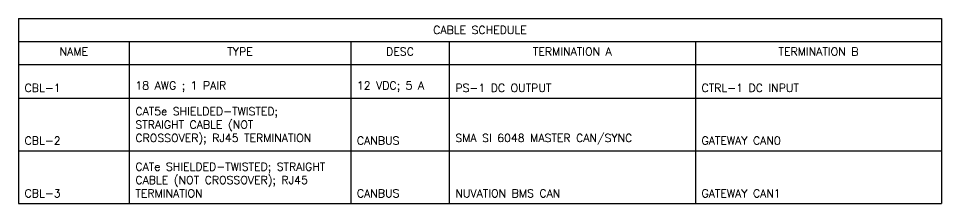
# Model space of a CAD drawing. Header units: inches. Extents: x 0.1 to 45.7, y 1.4 to 61.7.
# Drawn here: x 22.1 to 29.6, y 6.7 to 8.2 of the extents above; entities that cross this region are included whole.
import ezdxf

# ---------------------------------------------------------------- set-up
doc = ezdxf.new("R2010")
doc.units = ezdxf.units.IN
doc.header["$LTSCALE"] = 0.5
doc.header["$MEASUREMENT"] = 0
doc.styles.add('Roman', font='romans')

# ---------------------------------------------------------------- blocks, each defined once
blk = doc.blocks.new('*T21')
at = {"color": 0, "linetype": 'ByBlock', "lineweight": -2, "transparency": 16777216}
for p, q in [((0, 0), (7.5, 0)), ((0, 0), (0, -1.5029)), ((7.5, 0), (7.5, -1.5029)), ((0, -0.1867), (7.5, -0.1867)), ((0.9, -0.1867), (0.9, -1.5029)), ((2.7, -0.1867), (2.7, -1.5029)), ((3.5, -0.1867), (3.5, -1.5029)), ((5.5, -0.1867), (5.5, -1.5029)), ((0, -0.3733), (7.5, -0.3733)), ((0, -0.6467), (7.5, -0.6467)), ((0, -1.0748), (7.5, -1.0748)), ((0, -1.5029), (7.5, -1.5029))]:
    blk.add_line(p, q, dxfattribs=at)
at = {"color": 0, "transparency": 16777216, "char_height": 0.065, "style": 'Roman'}
for s, insert, width, attachment_point in [('CABLE SCHEDULE', (3.75, -0.0933), 7.4, 5), ('NAME', (0.45, -0.2367), 0.8, 2), ('TYPE', (1.8, -0.2367), 1.7, 2), ('DESC', (3.1, -0.2367), 0.7, 2), ('TERMINATION A', (4.5, -0.2367), 1.9, 2), ('TERMINATION B', (6.5, -0.2367), 1.9, 2), ('18 AWG ; 1 PAIR', (0.95, -0.5967), 1.7, 7), ('12 VDC; 5 A', (2.75, -0.5967), 0.7, 7), ('CBL-1', (0.05, -0.5967), 0.8, 7), ('PS-1 DC OUTPUT', (3.55, -0.5967), 1.9, 7), ('CTRL-1 DC INPUT', (5.55, -0.5967), 1.9, 7), ('CAT5e SHIELDED-TWISTED; STRAIGHT CABLE (NOT CROSSOVER); RJ45 TERMINATION', (0.95, -1.0248), 1.7, 7), ('CBL-2', (0.05, -1.0248), 0.8, 7), ('CANBUS', (2.75, -1.0248), 0.7, 7), ('SMA SI 6048 MASTER CAN/SYNC', (3.55, -1.0248), 1.9, 7), ('GATEWAY CAN0', (5.55, -1.0248), 1.9, 7), ('CATe SHIELDED-TWISTED; STRAIGHT CABLE (NOT CROSSOVER); RJ45 TERMINATION', (0.95, -1.4529), 1.7, 7), ('CBL-3', (0.05, -1.4529), 0.8, 7), ('CANBUS', (2.75, -1.4529), 0.7, 7), ('NUVATION BMS CAN', (3.55, -1.4529), 1.9, 7), ('GATEWAY CAN1', (5.55, -1.4529), 1.9, 7)]:
    blk.add_mtext(s, dxfattribs=dict(at, insert=insert, width=width, attachment_point=attachment_point))

msp = doc.modelspace()

# ---------------------------------------------------------------- block references
msp.add_blockref('*T21', (22.1, 8.2))

doc.saveas('drawing.dxf')
